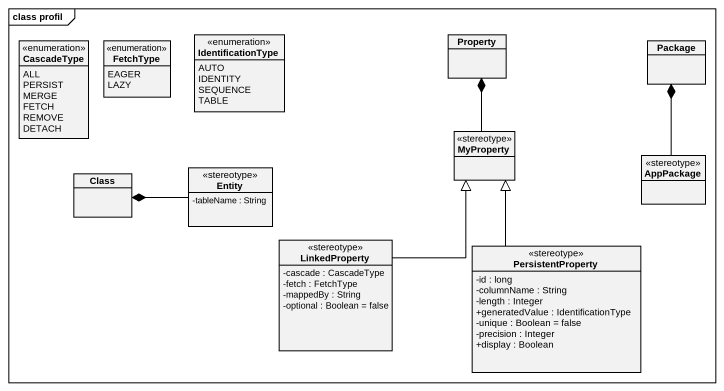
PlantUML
@startuml
mainframe class profil
hide circle
hide empty members
skinparam classAttributeIconSize 0
enum CascadeType {
  ALL
  PERSIST
  MERGE
  FETCH
  REMOVE
  DETACH
}
enum FetchType {
  EAGER
  LAZY
}
enum IdentificationType {
  AUTO
  IDENTITY
  SEQUENCE
  TABLE
}
class Property
class "Package" as Package_
class MyProperty <<stereotype>>
class "Class" as Class_
class "Entity" as Entity_ <<stereotype>> {
  -tableName : String
}
class AppPackage <<stereotype>>
class LinkedProperty <<stereotype>> {
  -cascade : CascadeType
  -fetch : FetchType
  -mappedBy : String
  -optional : Boolean = false
}
class PersistentProperty <<stereotype>> {
  -id : long
  -columnName : String
  -length : Integer
  +generatedValue : IdentificationType
  -unique : Boolean = false
  -precision : Integer
  +display : Boolean
}
MyProperty -up-* Property
Entity_ -left-* Class_
AppPackage -up-* Package_
LinkedProperty -up-|> MyProperty
PersistentProperty -up-|> MyProperty
@enduml
